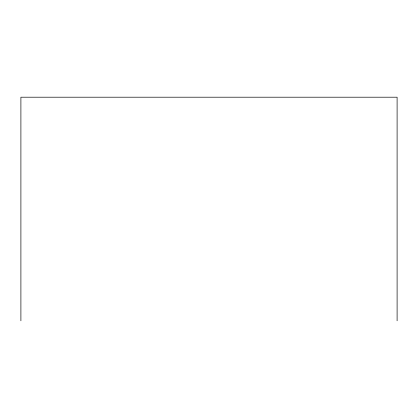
<?xml version="1.0" encoding="UTF-8"?>
<svg xmlns="http://www.w3.org/2000/svg" width="418" height="418" viewBox="0 0 418 418"><rect width="100%" height="100%" fill="white"/><g stroke="black" fill="none" stroke-linecap="round" stroke-linejoin="round"><path stroke-width="0.63" d="M397.1 320.799L397.1 97.201L20.9 97.201L20.9 320.799"/></g></svg>
